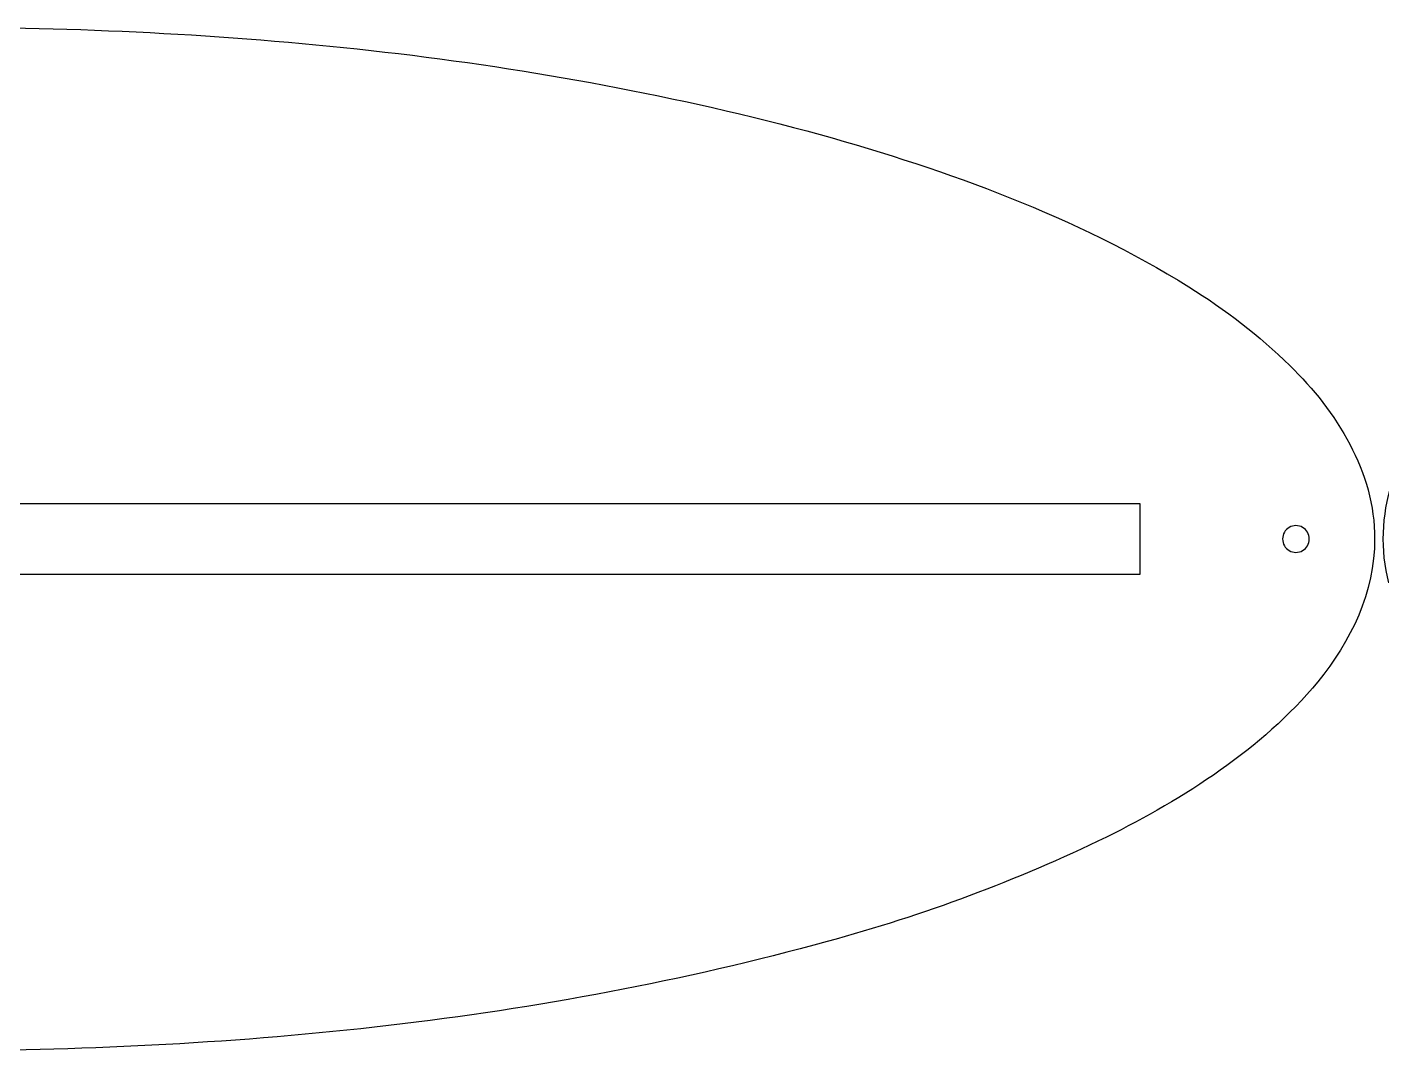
# Model space of a CAD drawing. Extents: x 5 to 370, y 6 to 136.
# Drawn here: x 101.9 to 188, y 70.8 to 135.8 of the extents above; entities that cross this region are included whole.
import ezdxf

# ---------------------------------------------------------------- set-up
doc = ezdxf.new("R2010")
doc.units = 0
doc.layers.get('0').update_dxf_attribs({"linetype": 'CONTINUOUS'})

msp = doc.modelspace()

# ---------------------------------------------------------------- linework, layer by layer
at = {"color": 7}
for p, q in [((20.484929, 105.543754), (172.634929, 105.543754)), ((172.634929, 105.543754), (172.634929, 101.043754)), ((183.409929, 103.293757), (183.409929, 103.293757)), ((172.634929, 101.043754), (20.484929, 101.043754))]:
    msp.add_line(p, q, dxfattribs=at)
for points in [[(96.55993, 135.793753), (115.322117, 135.735523), (134.191759, 133.907143), (152.335312, 128.973792)], [(152.335312, 128.973792), (160.473575, 126.68682), (168.540341, 123.792096), (175.747846, 119.307393)], [(175.747846, 119.307393), (178.074133, 117.870793), (180.218641, 116.202575), (182.181371, 114.302736)], [(182.181371, 114.302736), (185.135799, 111.402556), (187.575675, 107.563543), (187.561303, 103.293754)], [(188.465947, 100.503039), (187.338542, 104.726558), (188.991165, 109.187989), (191.727429, 112.425414)], [(182.984929, 104.029879), (182.721938, 104.181717), (182.39792, 104.181717), (182.134929, 104.029879)], [(182.134929, 104.029879), (181.871938, 103.878041), (181.709929, 103.597433), (181.709929, 103.293757)], [(181.709929, 103.293757), (181.709929, 102.990081), (181.871938, 102.709473), (182.134929, 102.557636)], [(183.409929, 103.293757), (183.409929, 103.597433), (183.24792, 103.878041), (182.984929, 104.029879)], [(182.984929, 102.557636), (183.24792, 102.709473), (183.409929, 102.990081), (183.409929, 103.293757)], [(187.561303, 103.293754), (187.577671, 99.941261), (186.04113, 96.772231), (183.947973, 94.226543)], [(182.134929, 102.557636), (182.39792, 102.405798), (182.721938, 102.405798), (182.984929, 102.557636)], [(183.947973, 94.226543), (180.358718, 89.897043), (175.486915, 86.865321), (170.516214, 84.356313)], [(170.516214, 84.356313), (164.813069, 81.602999), (158.902999, 79.397354), (152.786002, 77.73938)], [(152.786002, 77.73938), (134.507839, 72.707413), (115.47709, 70.854423), (96.559928, 70.793754)]]:
    msp.add_open_spline(points, degree=3, dxfattribs=at)

doc.saveas('drawing.dxf')
